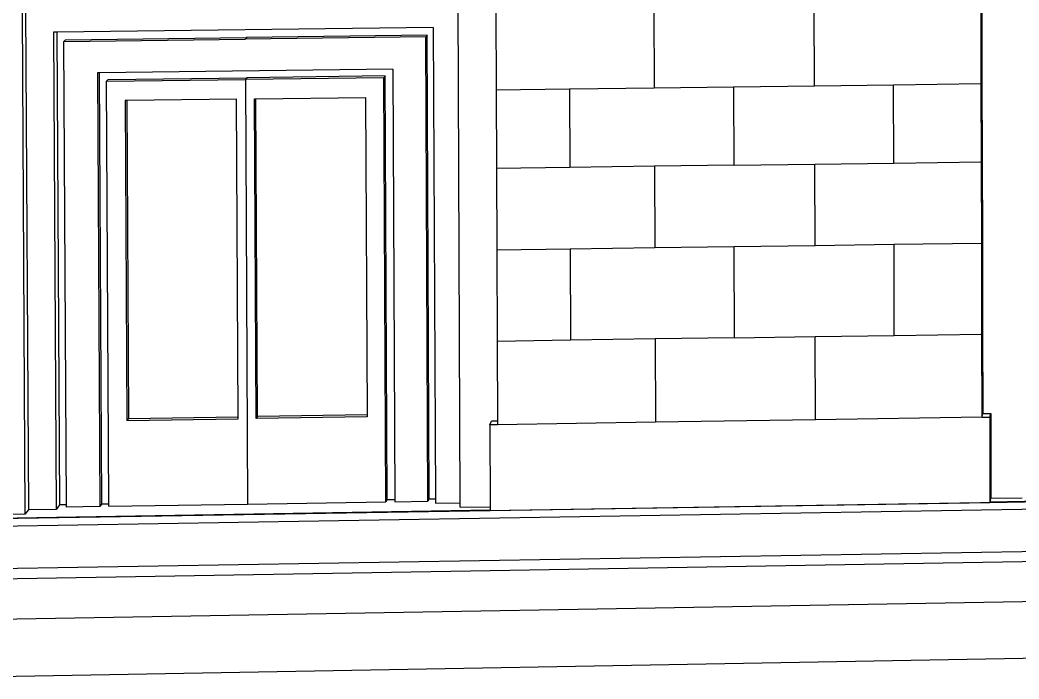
# Model space of a CAD drawing. Extents: x -106 to 80, y -44 to 65.
# Drawn here: x -42.98 to -18.85, y -42.37 to -26.47 of the extents above; entities that cross this region are included whole.
import ezdxf

# ---------------------------------------------------------------- set-up
doc = ezdxf.new("R2010")
doc.units = 0
doc.layers.get('0').update_dxf_attribs({"linetype": 'CONTINUOUS'})

msp = doc.modelspace()

# ---------------------------------------------------------------- linework, layer by layer
for p, q in [((-19.754, -26.007), (-19.749, -27.939)), ((-42.856, -38.399), (-42.925, -26.285)), ((-42.773, -38.291), (-42.843, -26.205)), ((-32.349, -38.121), (-32.401, -26.08)), ((-31.49, -26.215), (-31.481, -28.16)), ((-27.673, -26.169), (-27.665, -28.111)), ((-23.794, -28.062), (-23.8, -26.123)), ((-19.778, -26.074), (-19.773, -28.011)), ((-42.095, -26.761), (-42.176, -26.762)), ((-42.176, -26.762), (-42.111, -38.28)), ((-33.001, -26.651), (-42.095, -26.761)), ((-42.095, -26.761), (-42.03, -38.172)), ((-33.001, -26.651), (-32.95, -38.025)), ((-41.921, -26.985), (-37.545, -26.932)), ((-41.881, -26.945), (-41.921, -26.985)), ((-41.858, -38.17), (-41.921, -26.985)), ((-41.881, -26.945), (-37.51, -26.891)), ((-33.182, -26.878), (-37.545, -26.932)), ((-37.51, -26.891), (-37.545, -26.932)), ((-33.152, -26.838), (-37.51, -26.891)), ((-33.152, -26.838), (-33.182, -26.878)), ((-33.132, -38.081), (-33.182, -26.878)), ((-33.102, -38.027), (-33.152, -26.838)), ((-41.113, -27.74), (-41.056, -38.21)), ((-41.074, -27.74), (-41.113, -27.74)), ((-33.977, -27.651), (-41.074, -27.74)), ((-41.074, -27.74), (-41.017, -38.156)), ((-33.977, -27.651), (-33.93, -38.041)), ((-40.892, -27.944), (-37.54, -27.902)), ((-40.853, -27.902), (-40.892, -27.944)), ((-40.836, -38.153), (-40.892, -27.944)), ((-40.853, -27.902), (-37.505, -27.86)), ((-37.505, -27.86), (-37.54, -27.902)), ((-34.196, -27.86), (-37.54, -27.902)), ((-37.54, -27.902), (-37.488, -38.152)), ((-34.165, -27.818), (-37.505, -27.86)), ((-34.165, -27.818), (-34.196, -27.86)), ((-34.149, -38.097), (-34.196, -27.86)), ((-34.118, -38.044), (-34.165, -27.818)), ((-19.773, -28.011), (-19.749, -27.939)), ((-19.749, -27.939), (-19.744, -29.817)), ((-29.714, -28.137), (-31.481, -28.16)), ((-31.481, -28.16), (-31.473, -30.049)), ((-27.665, -28.111), (-29.714, -28.137)), ((-29.714, -28.137), (-29.707, -30.026)), ((-25.753, -28.087), (-27.665, -28.111)), ((-23.794, -28.062), (-25.753, -28.087)), ((-25.753, -28.087), (-25.746, -29.973)), ((-21.883, -28.037), (-23.794, -28.062)), ((-19.773, -28.011), (-21.883, -28.037)), ((-21.878, -29.921), (-21.883, -28.037)), ((-19.773, -28.011), (-19.768, -29.892)), ((-40.406, -28.411), (-40.444, -28.412)), ((-40.444, -28.412), (-40.402, -36.136)), ((-37.756, -28.378), (-40.406, -28.411)), ((-40.406, -28.411), (-40.364, -36.085)), ((-37.717, -36.044), (-37.756, -28.378)), ((-37.318, -28.372), (-37.284, -28.371)), ((-37.28, -36.088), (-37.318, -28.372)), ((-37.284, -28.371), (-34.636, -28.338)), ((-37.246, -36.037), (-37.284, -28.371)), ((-34.636, -28.338), (-34.601, -35.996)), ((-23.788, -29.946), (-21.878, -29.921)), ((-21.878, -29.921), (-19.768, -29.892)), ((-19.768, -29.892), (-19.744, -29.817)), ((-19.768, -29.892), (-19.763, -31.86)), ((-19.744, -29.817), (-19.739, -31.78)), ((-29.707, -30.026), (-31.473, -30.049)), ((-31.473, -30.049), (-31.465, -32.025)), ((-27.658, -29.998), (-29.707, -30.026)), ((-25.746, -29.973), (-27.658, -29.998)), ((-27.658, -29.998), (-27.651, -31.971)), ((-25.746, -29.973), (-23.788, -29.946)), ((-23.781, -31.916), (-23.788, -29.946)), ((-19.763, -31.86), (-19.739, -31.78)), ((-19.739, -31.78), (-19.733, -33.966)), ((-29.699, -32), (-31.465, -32.025)), ((-31.465, -32.025), (-31.456, -34.224)), ((-27.651, -31.971), (-29.699, -32)), ((-29.699, -32), (-29.69, -34.198)), ((-25.74, -31.944), (-27.651, -31.971)), ((-23.781, -31.916), (-25.74, -31.944)), ((-25.74, -31.944), (-25.732, -34.139)), ((-21.872, -31.889), (-23.781, -31.916)), ((-19.763, -31.86), (-21.872, -31.889)), ((-21.866, -34.081), (-21.872, -31.889)), ((-19.763, -31.86), (-19.757, -34.05)), ((-19.757, -34.05), (-19.733, -33.966)), ((-19.733, -33.966), (-19.728, -35.967)), ((-29.69, -34.198), (-31.456, -34.224)), ((-31.456, -34.224), (-31.448, -36.15)), ((-27.643, -34.167), (-29.69, -34.198)), ((-25.732, -34.139), (-27.643, -34.167)), ((-27.643, -34.167), (-27.636, -36.178)), ((-25.732, -34.139), (-23.774, -34.11)), ((-23.774, -34.11), (-21.866, -34.081)), ((-23.768, -36.118), (-23.774, -34.11)), ((-21.866, -34.081), (-19.757, -34.05)), ((-19.757, -34.05), (-19.752, -36.055)), ((-40.364, -36.085), (-40.402, -36.136)), ((-40.402, -36.136), (-37.717, -36.095)), ((-40.364, -36.085), (-37.717, -36.044)), ((-37.717, -36.095), (-37.717, -36.044)), ((-37.246, -36.037), (-37.28, -36.088)), ((-34.6, -36.046), (-37.28, -36.088)), ((-34.601, -35.996), (-37.246, -36.037)), ((-34.601, -35.996), (-34.6, -36.046)), ((-31.639, -36.24), (-31.592, -36.152)), ((-31.448, -36.15), (-31.592, -36.152)), ((-31.448, -36.15), (-31.447, -36.237)), ((-27.636, -36.178), (-31.447, -36.237)), ((-23.768, -36.118), (-27.636, -36.178)), ((-19.752, -36.055), (-23.768, -36.118)), ((-19.752, -36.055), (-19.728, -35.967)), ((-19.752, -36.055), (-19.561, -36.052)), ((-19.728, -35.967), (-19.538, -35.964)), ((-19.561, -36.052), (-19.538, -35.964)), ((-19.561, -36.052), (-19.556, -38.102)), ((-19.538, -35.964), (-19.533, -38.019)), ((-31.447, -36.237), (-31.639, -36.24)), ((-31.639, -36.24), (-31.631, -38.216)), ((-45.917, -38.54), (18.423, -37.488)), ((-46.067, -38.723), (18.527, -37.664)), ((-37.488, -38.152), (-34.149, -38.097)), ((-34.118, -38.044), (-34.149, -38.097)), ((-34.118, -38.044), (-33.93, -38.041)), ((-33.93, -38.041), (-33.93, -38.094)), ((-33.93, -38.094), (-33.132, -38.081)), ((-33.102, -38.027), (-33.132, -38.081)), ((-33.102, -38.027), (-32.95, -38.025)), ((-32.95, -38.025), (-32.95, -38.131)), ((-32.95, -38.131), (-32.349, -38.121)), ((-32.349, -38.228), (-32.349, -38.121)), ((-31.631, -38.307), (-19.556, -38.11)), ((-19.556, -38.11), (-7.693, -37.916)), ((-19.556, -38.102), (-19.556, -38.11)), ((-19.554, -38.102), (-19.556, -38.102)), ((-19.556, -38.11), (-19.554, -38.104)), ((-19.556, -38.11), (-19.556, -38.11)), ((-13.186, -37.996), (-19.554, -38.102)), ((-19.554, -38.102), (-19.533, -38.019)), ((-18.774, -38.006), (-19.533, -38.019)), ((-45.91, -38.54), (-31.631, -38.307)), ((-31.631, -38.303), (-43.698, -38.503)), ((-42.856, -38.399), (-42.773, -38.291)), ((-42.111, -38.28), (-42.773, -38.291)), ((-42.03, -38.172), (-42.111, -38.28)), ((-41.858, -38.17), (-42.03, -38.172)), ((-41.858, -38.223), (-41.858, -38.17)), ((-41.056, -38.21), (-41.858, -38.223)), ((-41.017, -38.156), (-41.056, -38.21)), ((-40.836, -38.153), (-41.017, -38.156)), ((-40.835, -38.206), (-40.836, -38.153)), ((-40.835, -38.206), (-37.488, -38.152)), ((-32.349, -38.228), (-31.631, -38.216)), ((-31.631, -38.216), (-31.631, -38.303)), ((-31.631, -38.303), (-31.631, -38.307)), ((-42.856, -38.399), (-43.627, -38.412)), ((18.522, -38.677), (-46.061, -39.76)), ((18.662, -38.919), (-46.265, -40.013)), ((18.66, -39.871), (-46.259, -40.987)), ((18.761, -41.211), (-46.414, -42.374))]:
    msp.add_line(p, q)

doc.saveas('drawing.dxf')
